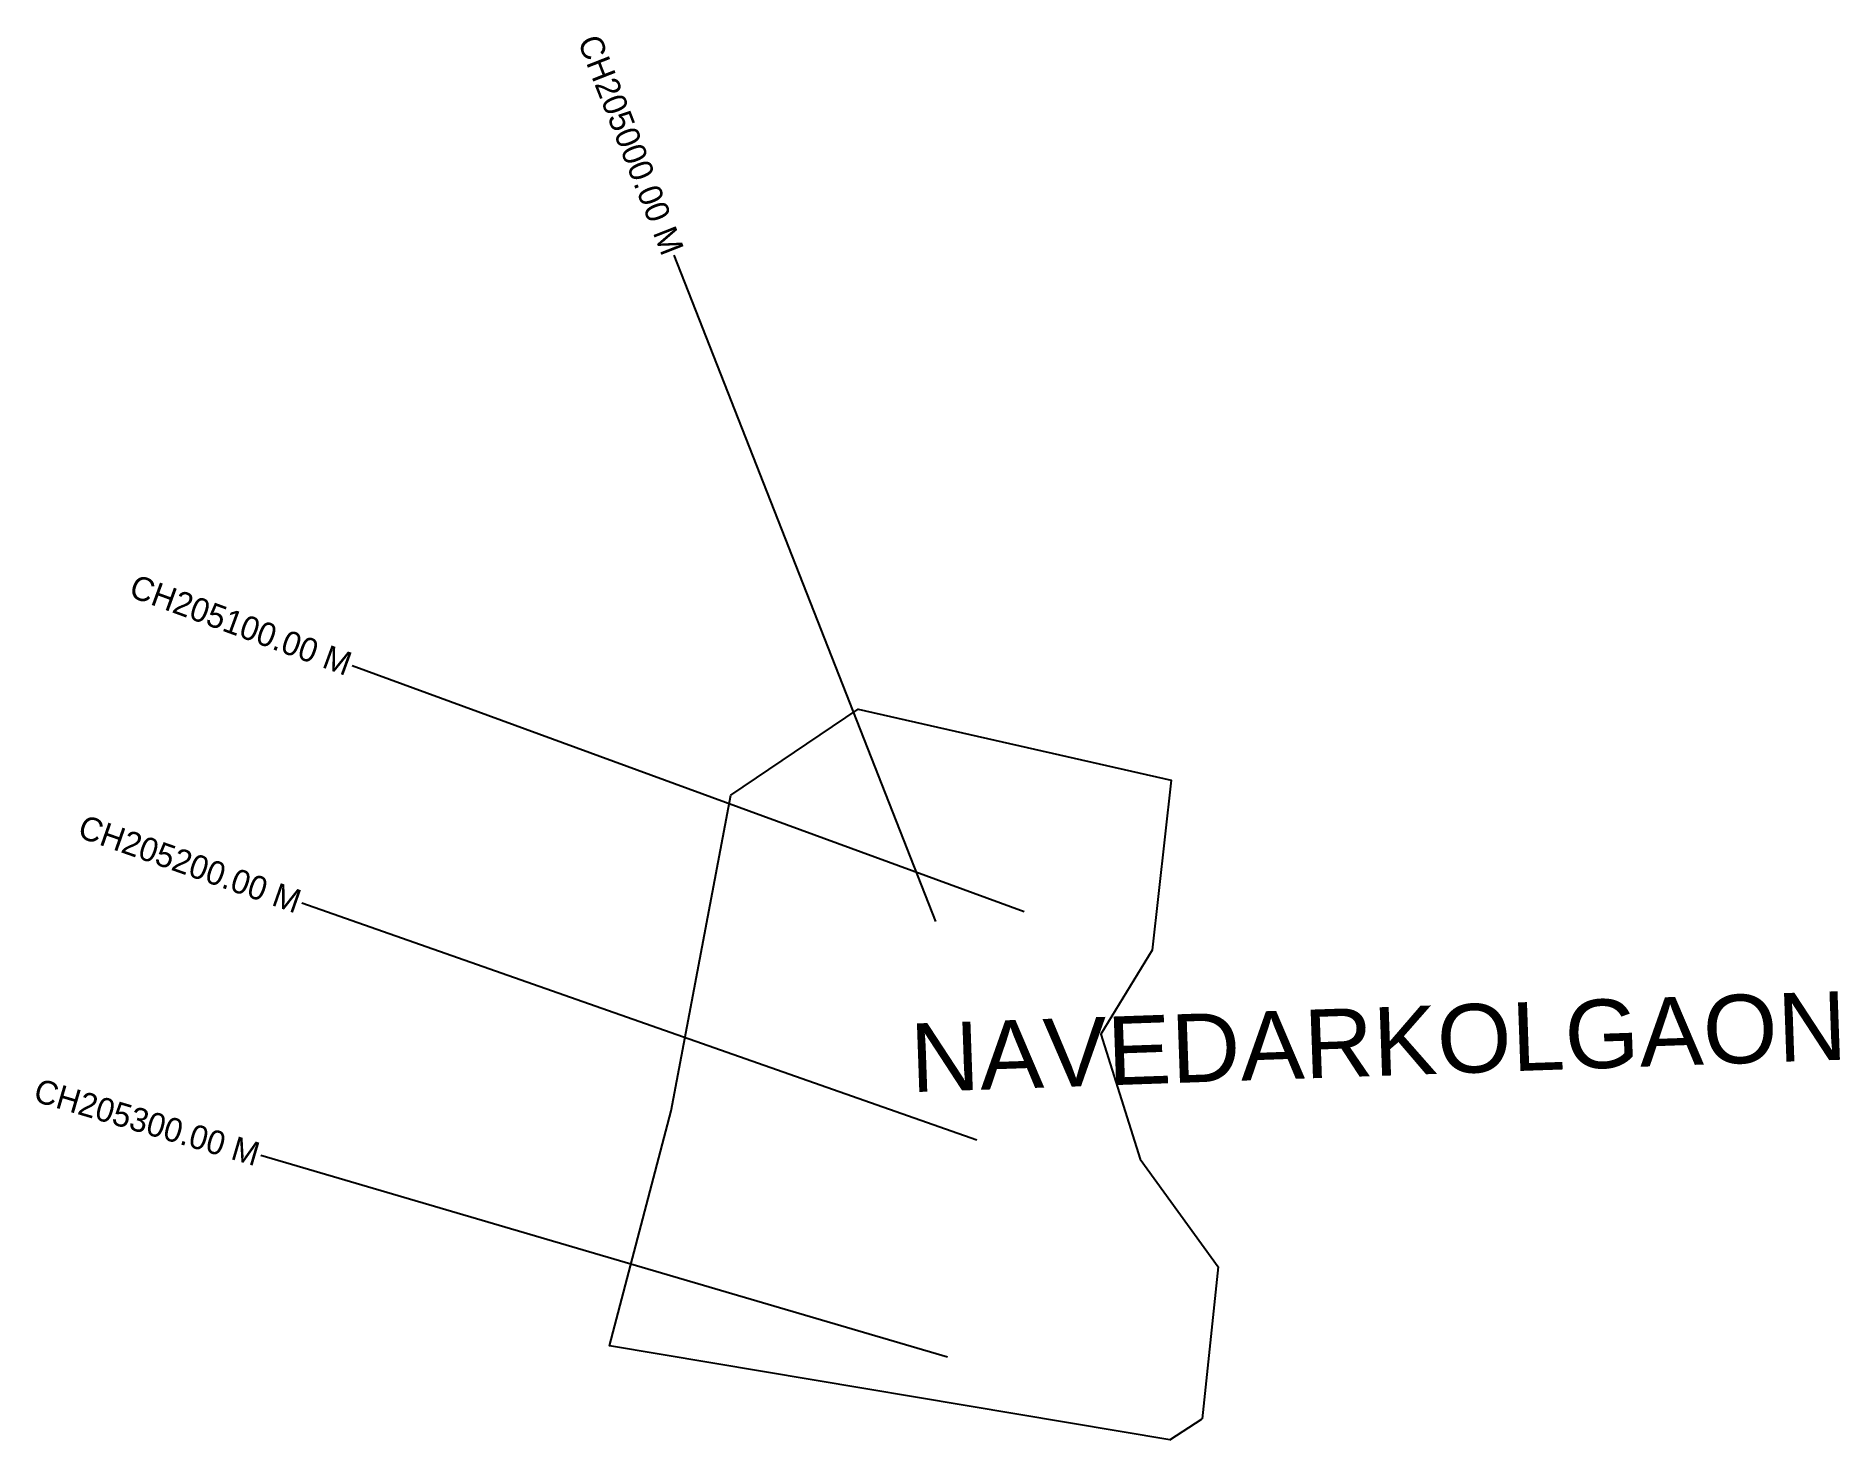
# Model space of a CAD drawing. Header units: metres. Extents: x 274698 to 275454, y 2079321 to 2079909.
import ezdxf
from ezdxf.enums import TextEntityAlignment as Align

# ---------------------------------------------------------------- set-up
doc = ezdxf.new("R2010")
doc.units = ezdxf.units.M
for name, color, linetype in [('CS', 134, 'Continuous'), ('CSMark', 6, 'Continuous'), ('village', 3, 'Continuous'), ('VILLAGE NAME', 250, 'Continuous')]:
    doc.layers.add(name, color=color, linetype=linetype)

msp = doc.modelspace()

# ---------------------------------------------------------------- linework, layer by layer
at = {"color": 6}
msp.add_lwpolyline([(275173.48, 2079320.68), (275187.12, 2079329.57)], dxfattribs=at)
at = {"layer": 'CS'}
for p, q in [((275075.41, 2079538.05), (274965.78, 2079817.3)), ((275112.45, 2079542.04), (274830.75, 2079645.23)), ((275092.69, 2079446.37), (274809.61, 2079545.69)), ((275080.29, 2079355.44), (274792.43, 2079439.91))]:
    msp.add_line(p, q, dxfattribs=at)
at = {"layer": 'village', "color": 6}
for points in [[(275173.48, 2079320.68, 0), (274938.58, 2079360.1, 0), (274964.51, 2079458.6, 0), (274989.49, 2079590.92, 0), (275042.91, 2079626.99, 0), (275174.07, 2079597.3, 0), (275166.07, 2079526, 0), (275144.65, 2079490.83, 0), (275161.06, 2079438.34, 0)], [(275161.06, 2079438.34, 0), (275193.81, 2079393.21, 0), (275187.12, 2079329.57, 0)]]:
    msp.add_polyline3d(points, dxfattribs=at)

# ---------------------------------------------------------------- texts
at = {"layer": 'CSMark'}
for s, rotation, p in [('CH205000.00 M', 291.43468, (274965.42, 2079818.23)), ('CH205100.00 M', 339.88175, (274829.81, 2079645.57)), ('CH205200.00 M', 340.66761, (274808.66, 2079546.02)), ('CH205300.00 M', 343.64614, (274791.47, 2079440.19))]:
    msp.add_text(s, height=10, rotation=rotation, dxfattribs=at).set_placement(p, align=Align.MIDDLE_RIGHT)
at = {"layer": 'VILLAGE NAME', "insert": (275064.23, 2079495.16), "char_height": 28.7483, "attachment_point": 1, "rotation": 2}
msp.add_mtext_dynamic_manual_height_columns('{\\fArial|b0|i0|c0|p34;NAVEDARKOLGAON}', width=726.9295, gutter_width=543.74, heights=[0], dxfattribs=at)

doc.saveas('drawing.dxf')
